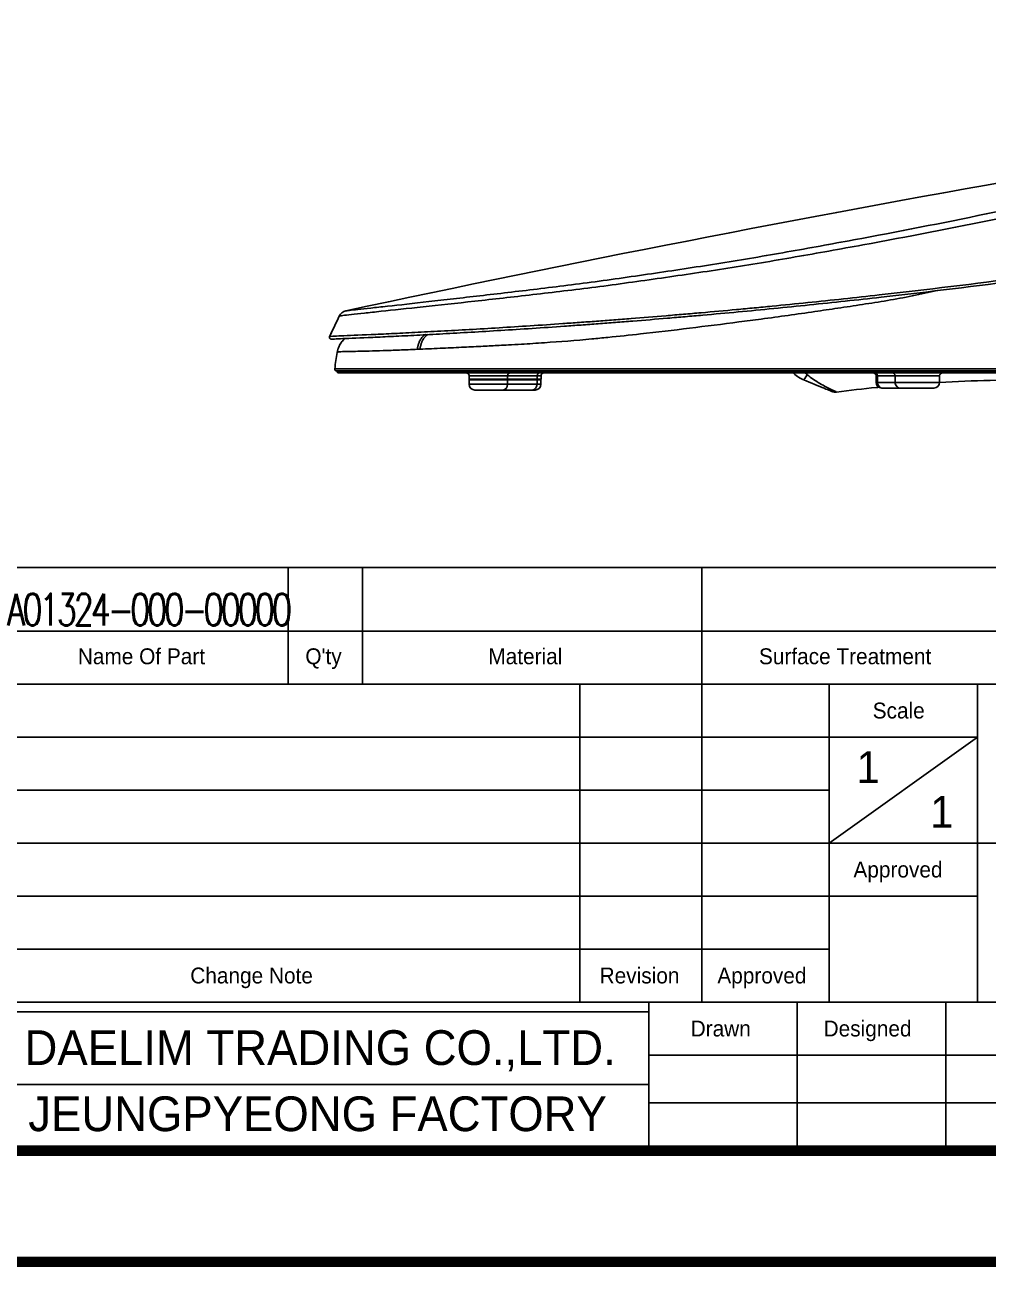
# Model space of a CAD drawing. Header units: millimetres. Extents: x 28 to 2369, y -329 to 1679.
# Drawn here: x 1426 to 1931, y 24 to 675 of the extents above; entities that cross this region are included whole.
import ezdxf
from ezdxf.enums import TextEntityAlignment as Align

# ---------------------------------------------------------------- set-up
doc = ezdxf.new("R2010")
doc.units = ezdxf.units.MM
doc.layers.add('1', color=7, linetype='CONTINUOUS')
doc.layers.add('1LINE', color=7, linetype='CONTINUOUS')
doc.styles.add('DEFAULT', font='simplex.shx')
doc.styles.add('hangul2', font='')
doc.styles.get('hangul2').set_extended_font_data('Gulim')

msp = doc.modelspace()

# ---------------------------------------------------------------- linework, layer by layer
at = {"layer": '1LINE'}
for p, q in [((1589.88, 493.74), (1589.63, 493.74)), ((1590.66, 492.74), (1631.93, 492.74)), ((1946.33, 492.74), (1631.93, 492.74)), ((1658.95, 491.24), (1658.95, 489.44)), ((1679.14, 491.24), (1658.95, 491.24)), ((1658.95, 489.44), (1679.14, 489.44)), ((1659.05, 489.04), (1659.05, 486.74)), ((1679.06, 489.04), (1659.05, 489.04)), ((1678.98, 489.24), (1659.15, 489.24)), ((1694.47, 489.24), (1678.98, 489.24)), ((1679.06, 489.04), (1679.06, 486.74)), ((1694.55, 489.04), (1679.06, 489.04)), ((1679.14, 491.24), (1679.14, 489.44)), ((1694.63, 491.24), (1679.14, 491.24)), ((1679.14, 489.44), (1694.63, 489.44)), ((1696.44, 489.24), (1694.47, 489.24)), ((1694.55, 489.04), (1694.55, 486.74)), ((1696.54, 489.04), (1694.55, 489.04)), ((1694.63, 491.24), (1694.63, 489.44)), ((1694.63, 491.24), (1696.64, 491.24)), ((1696.64, 489.44), (1694.63, 489.44)), ((1696.54, 486.74), (1696.54, 489.04)), ((1696.64, 489.44), (1696.64, 491.24)), ((1872.02, 491.24), (1872.02, 487.74)), ((1872.02, 491.24), (1872.75, 491.24)), ((1881.98, 491.24), (1872.75, 491.24)), ((1872.75, 491.24), (1872.75, 487.74)), ((1905.26, 491.24), (1881.98, 491.24)), ((1881.98, 491.24), (1881.98, 487.74)), ((1905.26, 487.74), (1905.26, 491.24)), ((1659.05, 486.74), (1679.06, 486.74)), ((1662.05, 483.74), (1676.6, 483.74)), ((1692.09, 483.74), (1676.6, 483.74)), ((1679.06, 486.74), (1694.55, 486.74)), ((1692.09, 483.74), (1693.54, 483.74)), ((1696.54, 486.74), (1694.55, 486.74)), ((1849.66, 482.77), (1849.67, 482.84)), ((1850.2, 482.69), (1850.21, 482.79)), ((1872.75, 487.74), (1872.02, 487.74)), ((1872.75, 487.74), (1881.98, 487.74)), ((1875.02, 484.74), (1875.57, 484.74)), ((1884.8, 484.74), (1875.57, 484.74)), ((1905.26, 487.74), (1881.98, 487.74)), ((1902.26, 484.74), (1884.8, 484.74))]:
    msp.add_line(p, q, dxfattribs=at)
at = {"layer": '1LINE', "color": 3}
for p, q in [((1297.89, 390.75), (2274.82, 390.75)), ((1564.32, 390.75), (1564.32, 329.69)), ((1603.18, 390.75), (1603.18, 329.69)), ((1780.8, 390.75), (1780.8, 329.69)), ((1297.89, 357.44), (2274.82, 357.44)), ((1297.89, 329.69), (2274.82, 329.69)), ((1716.97, 329.69), (1716.97, 163.17)), ((1780.8, 329.69), (1780.8, 163.17)), ((1847.41, 329.69), (1847.41, 163.17)), ((1925.12, 329.69), (1925.12, 163.17)), ((1297.89, 301.94), (1925.12, 301.94)), ((1925.12, 301.94), (1847.41, 246.43)), ((1297.89, 274.18), (1847.41, 274.18)), ((1297.89, 246.43), (2274.82, 246.43)), ((1297.89, 218.68), (1925.12, 218.68)), ((1297.89, 190.92), (1847.41, 190.92)), ((1297.89, 163.17), (2274.82, 163.17)), ((1753.05, 163.17), (1753.05, 85.46)), ((1830.76, 163.17), (1830.76, 85.46)), ((1908.47, 163.17), (1908.47, 85.46)), ((1753.05, 135.41), (2063.89, 135.41)), ((1753.05, 110.44), (2063.89, 110.44))]:
    msp.add_line(p, q, dxfattribs=at)
at = {"layer": '1LINE', "color": 4}
for p, q in [((1403.01, 158.08), (1753.05, 158.08)), ((1403.01, 120.07), (1753.05, 120.07))]:
    msp.add_line(p, q, dxfattribs=at)
at = {"layer": '1LINE', "color": 4, "const_width": 5.55}
for points in [[(35.1, 27.18), (2366.4, 27.18), (2366.4, 1675.74), (35.1, 1675.74)], [(126.69, 85.46), (2274.82, 85.46), (2274.82, 1617.45), (126.69, 1617.45)]]:
    msp.add_lwpolyline(points, close=True, dxfattribs=at)
at = {"layer": '1LINE'}
for centre, radius, start, end in [((1657.45, 491.24), 1.5, 1.23746, 89.99964), ((1659.15, 489.44), 0.2, 180, 270), ((1659.25, 489.04), 0.2, 90, 180), ((1696.34, 489.04), 0.2, 0, 90), ((1696.44, 489.44), 0.2, 270, 0), ((1698.14, 491.24), 1.5, 89.99964, 181.23746), ((1870.52, 491.24), 1.5, 0.40745, 89.99964), ((1906.76, 491.24), 1.5, 89.99964, 180.40745), ((1662.05, 486.74), 3, 180, 270), ((1693.54, 486.74), 3, 270, 0), ((1951.85, -310.95), 800, 95.71369, 97.22108), ((1875.02, 487.74), 3, 180, 270), ((1902.26, 487.74), 3, 270, 0)]:
    msp.add_arc(centre, radius, start, end, dxfattribs=at)
for centre, major_axis, ratio, start_param, end_param in [((1678.9, 489.04), (0, 0.2), 0.819152, 4.712389, 6.283185), ((1678.98, 489.44), (0, 0.2), 0.819152, 3.141593, 4.712389), ((1680.37, 491.24), (0, 1.5), 0.819152, 0, 1.570796), ((1694.38, 489.04), (0, -0.2), 0.819152, 1.570796, 3.141593), ((1694.47, 489.44), (0, -0.2), 0.819152, 0, 1.570796), ((1695.86, 491.24), (0, -1.5), 0.819152, 3.141588, 4.712389), ((1805.99, 493.74), (0, -1), 0.056904, 0, 1.572387), ((1835.64, 493.87), (-1.91, -4.62), 0.24926, 0, 1.191666), ((1871.34, 491.24), (0, 1.5), 0.939693, 4.712389, 6.283179), ((1880.57, 491.24), (0, 1.5), 0.939693, 4.712389, 6.283179), ((1676.6, 486.74), (0, -3), 0.819152, 0, 1.570796), ((1692.09, 486.74), (0, -3), 0.819152, 0, 1.570796), ((1850.66, 487.66), (1.91, 4.62), 0.999999, 3.141929, 3.271041), ((1850.66, 487.66), (-1.91, -4.62), 0.999999, 0.000336, 0.12029), ((1851.03, 483), (0.299, 0.024), 0.999693, 3.83874, 4.719599), ((1851.02, 483.08), (0.299, 0.024), 0.998242, 4.336702, 4.749982), ((1875.57, 487.74), (0, 3), 0.939693, 1.570796, 3.141593), ((1884.8, 487.74), (0, 3), 0.939693, 1.570796, 3.141593)]:
    msp.add_ellipse(centre, major_axis=major_axis, ratio=ratio, start_param=start_param, end_param=end_param, dxfattribs=at)
for points, degree, knots in [([(1594.5, 525.21), (1594.57, 525.22), (1595.23, 525.31), (1597.41, 525.56), (1598.93, 525.72), (1602.69, 526.13), (1604.94, 526.38), (1610.13, 526.94), (1613.07, 527.27), (1622.57, 528.3), (1629.86, 529.11), (1642.06, 530.5), (1646.33, 530.99), (1655.24, 532.01), (1659.91, 532.55), (1674.24, 534.21), (1684.23, 535.37), (1699.88, 537.28), (1705.21, 537.94), (1716, 539.3), (1721.5, 540.01), (1738.24, 542.28), (1749.52, 543.91), (1772.2, 547.27), (1783.6, 549.02), (1800.81, 551.81), (1806.55, 552.75), (1818.12, 554.76), (1823.92, 555.78), (1841.31, 558.88), (1852.92, 560.99), (1887.7, 567.48), (1910.86, 572.04), (1945.54, 579.25), (1957.09, 581.71), (1980.18, 586.68), (1991.72, 589.2), (2009.02, 593.03), (2014.78, 594.3), (2026.3, 596.93), (2032.06, 598.25), (2043.58, 600.93), (2049.33, 602.28), (2057.97, 604.3), (2060.84, 604.98), (2066.61, 606.31), (2069.49, 606.97), (2072.38, 607.56)], 3, [0, 0, 0, 0, 0.03125, 0.03125, 0.0625, 0.0625, 0.09375, 0.09375, 0.125, 0.125, 0.1875, 0.1875, 0.21875, 0.21875, 0.25, 0.25, 0.3125, 0.3125, 0.34375, 0.34375, 0.375, 0.375, 0.4375, 0.4375, 0.5, 0.5, 0.53125, 0.53125, 0.5625, 0.5625, 0.625, 0.625, 0.75, 0.75, 0.8125, 0.8125, 0.875, 0.875, 0.90625, 0.90625, 0.9375, 0.9375, 0.96875, 0.96875, 0.984375, 0.984375, 1, 1, 1, 1]), ([(2076.31, 604.6), (2070.43, 603.4), (2064.58, 602.05), (2052.88, 599.29), (2047.03, 597.91), (2035.34, 595.17), (2029.49, 593.81), (2017.78, 591.13), (2011.92, 589.84), (1994.34, 585.95), (1982.62, 583.4), (1959.15, 578.37), (1947.4, 575.89), (1912.15, 568.63), (1888.6, 564.06), (1853.24, 557.57), (1841.44, 555.47), (1823.76, 552.38), (1817.87, 551.36), (1806.1, 549.38), (1800.27, 548.47), (1782.77, 545.72), (1771.18, 544.09), (1753.89, 541.56), (1748.14, 540.77), (1736.69, 539.19), (1730.99, 538.37), (1719.66, 536.92), (1714.08, 536.27), (1703.12, 534.93), (1697.7, 534.31), (1681.81, 532.47), (1671.67, 531.34), (1652.28, 529.2), (1643.17, 528.2), (1626.72, 526.42), (1619.36, 525.65), (1609.77, 524.63), (1606.8, 524.31), (1601.58, 523.75), (1599.31, 523.5), (1595.52, 523.08), (1593.98, 522.91), (1592.33, 522.69), (1591.89, 522.62), (1591.26, 522.52), (1591.07, 522.48), (1591.03, 522.46)], 3, [0, 0, 0, 0, 0.03125, 0.03125, 0.0625, 0.0625, 0.09375, 0.09375, 0.125, 0.125, 0.1875, 0.1875, 0.25, 0.25, 0.375, 0.375, 0.4375, 0.4375, 0.46875, 0.46875, 0.5, 0.5, 0.5625, 0.5625, 0.59375, 0.59375, 0.625, 0.625, 0.65625, 0.65625, 0.6875, 0.6875, 0.75, 0.75, 0.8125, 0.8125, 0.875, 0.875, 0.90625, 0.90625, 0.9375, 0.9375, 0.96875, 0.96875, 0.984375, 0.984375, 1, 1, 1, 1]), ([(2096.07, 571.45), (2091.17, 567.54), (2085.73, 564.4), (2076.99, 561.04), (2073.96, 560.13), (2069.34, 559.13), (2067.78, 558.91), (2064.67, 558.41), (2063.12, 558.16), (2049.12, 555.91), (2036.68, 553.97), (2011.79, 550.21), (1999.33, 548.38), (1974.41, 544.86), (1961.94, 543.15), (1924.52, 538.22), (1899.57, 535.17), (1862.14, 530.95), (1849.66, 529.6), (1830.94, 527.67), (1824.7, 527.04), (1812.23, 525.81), (1806.01, 525.21), (1793.65, 524.06), (1787.49, 523.49), (1778.24, 522.67), (1775.15, 522.4), (1769.01, 521.87), (1765.95, 521.6), (1756.82, 520.83), (1750.7, 520.33), (1741.6, 519.61), (1738.57, 519.37), (1732.59, 518.9), (1729.61, 518.68), (1723.62, 518.23), (1720.61, 518), (1714.71, 517.57), (1711.83, 517.37), (1703.24, 516.76), (1697.52, 516.37), (1680.85, 515.26), (1670.22, 514.6), (1654.98, 513.71), (1650.01, 513.42), (1640.51, 512.9), (1635.96, 512.66), (1627.31, 512.22), (1623.22, 512.02), (1615.52, 511.65), (1611.91, 511.48), (1602.07, 511.03), (1596.74, 510.8), (1591.06, 510.56), (1589.54, 510.5), (1587.48, 510.42), (1586.93, 510.4), (1586.94, 510.4)], 3, [0, 0, 0, 0, 0.03125, 0.03125, 0.046875, 0.046875, 0.054688, 0.054688, 0.0625, 0.0625, 0.125, 0.125, 0.1875, 0.1875, 0.25, 0.25, 0.375, 0.375, 0.4375, 0.4375, 0.46875, 0.46875, 0.5, 0.5, 0.53125, 0.53125, 0.546875, 0.546875, 0.5625, 0.5625, 0.59375, 0.59375, 0.609375, 0.609375, 0.625, 0.625, 0.640625, 0.640625, 0.65625, 0.65625, 0.6875, 0.6875, 0.75, 0.75, 0.78125, 0.78125, 0.8125, 0.8125, 0.84375, 0.84375, 0.875, 0.875, 0.9375, 0.9375, 0.96875, 0.96875, 1, 1, 1, 1]), ([(1587.76, 511.91), (1588.79, 511.96), (1590.22, 512.02), (1595.78, 512.26), (1601.11, 512.48), (1610.94, 512.93), (1614.55, 513.09), (1622.24, 513.46), (1626.34, 513.66), (1634.98, 514.09), (1639.53, 514.33), (1649.03, 514.84), (1654, 515.11), (1669.25, 515.99), (1679.89, 516.64), (1696.58, 517.73), (1702.31, 518.12), (1710.91, 518.72), (1713.79, 518.92), (1719.69, 519.34), (1722.71, 519.56), (1728.71, 520), (1731.7, 520.23), (1737.69, 520.69), (1740.72, 520.93), (1749.84, 521.65), (1755.97, 522.14), (1765.11, 522.91), (1768.17, 523.16), (1774.31, 523.69), (1777.4, 523.95), (1786.64, 524.76), (1792.8, 525.31), (1802.06, 526.17), (1805.15, 526.46), (1811.36, 527.05), (1814.47, 527.35), (1823.8, 528.26), (1830.02, 528.88), (1848.7, 530.79), (1861.17, 532.13), (1898.66, 536.33), (1923.65, 539.38), (1961.13, 544.29), (1973.62, 545.99), (1998.58, 549.5), (2011.05, 551.31), (2035.07, 554.93), (2046.61, 556.72), (2058.15, 558.56)], 3, [0, 0, 0, 0, 0.032712, 0.032712, 0.102166, 0.102166, 0.136893, 0.136893, 0.17162, 0.17162, 0.206347, 0.206347, 0.241074, 0.241074, 0.310528, 0.310528, 0.345255, 0.345255, 0.362619, 0.362619, 0.379983, 0.379983, 0.397346, 0.397346, 0.41471, 0.41471, 0.449437, 0.449437, 0.4668, 0.4668, 0.484164, 0.484164, 0.518891, 0.518891, 0.536254, 0.536254, 0.553618, 0.553618, 0.588345, 0.588345, 0.657799, 0.657799, 0.796708, 0.796708, 0.866162, 0.866162, 0.935616, 0.935616, 1, 1, 1, 1]), ([(1904.51, 535.98), (1904.34, 535.94), (1895.52, 533.91), (1882.33, 531.25), (1864.92, 528.54), (1852.26, 526.64), (1839.34, 524.71), (1825.98, 522.81), (1812.7, 521.02), (1795.46, 518.76), (1774.31, 516.07), (1751.49, 513.4), (1734.5, 511.57), (1717.59, 509.92), (1702.29, 508.74), (1687.98, 507.83), (1680.17, 507.38), (1673.47, 507.01), (1665.7, 506.62), (1655.82, 506.14), (1644.64, 505.62), (1637.25, 505.31), (1633.29, 505.14)], 3, [0, 0, 0, 0, 0.001783, 0.092701, 0.137894, 0.182642, 0.224157, 0.272365, 0.321331, 0.36202, 0.452132, 0.54289, 0.603791, 0.63426, 0.7256, 0.771487, 0.798337, 0.817562, 0.851773, 0.89361, 0.943033, 1, 1, 1, 1]), ([(1591.03, 522.46), (1590.25, 520.81), (1588.57, 517.26), (1586.89, 513.72), (1586, 511.82)], 3, [0, 0, 0, 0, 0.465195, 1, 1, 1, 1]), ([(1591.03, 522.46), (1590.25, 520.81), (1588.7, 517.55), (1587.16, 514.29), (1586.4, 512.68)], 3, [0, 0, 0, 0, 0.505784, 1, 1, 1, 1]), ([(1586.94, 510.4), (1586.83, 510.39), (1586.71, 510.41), (1586.5, 510.47), (1586.4, 510.53), (1586.22, 510.66), (1586.14, 510.74), (1586.01, 510.93), (1585.96, 511.03), (1585.9, 511.25), (1585.89, 511.36), (1585.91, 511.59), (1585.94, 511.71), (1586, 511.82)], 3, [0, 0, 0, 0, 0.164297, 0.164297, 0.328593, 0.328593, 0.49289, 0.49289, 0.657187, 0.657187, 0.821483, 0.821483, 1, 1, 1, 1]), ([(1586.94, 510.4), (1586.83, 510.39), (1586.71, 510.41), (1586.5, 510.47), (1586.4, 510.53), (1586.22, 510.66), (1586.14, 510.74), (1586.01, 510.93), (1585.96, 511.03), (1585.9, 511.25), (1585.89, 511.36), (1585.91, 511.59), (1585.94, 511.71), (1586, 511.82)], 3, [0, 0, 0, 0, 0.164297, 0.164297, 0.328593, 0.328593, 0.49289, 0.49289, 0.657187, 0.657187, 0.821483, 0.821483, 1, 1, 1, 1]), ([(1589.96, 503.43), (1590.3, 505.63), (1592.44, 509.37), (1594.02, 510.72)], 2, [0, 0, 0, 0.51568, 1, 1, 1]), ([(1590.62, 505.9), (1590.71, 506.12), (1590.97, 506.75), (1591.5, 507.76), (1592.22, 508.84), (1592.79, 509.5), (1593.06, 509.8)], 3, [0, 0, 0, 0, 0.158555, 0.438265, 0.739102, 1, 1, 1, 1]), ([(1631.89, 505.05), (1630.28, 504.99), (1627.08, 504.85), (1620.95, 504.58), (1613.82, 504.35), (1606.51, 504.15), (1600.53, 504.01), (1596.57, 503.95), (1594.15, 503.89), (1592.42, 503.83), (1591.07, 503.75), (1590.17, 503.62), (1590.03, 503.49), (1589.96, 503.43)], 3, [0, 0, 0, 0, 0.062779, 0.124978, 0.251187, 0.378232, 0.501477, 0.627514, 0.697003, 0.752138, 0.844064, 0.92668, 1, 1, 1, 1]), ([(1633.29, 505.14), (1633.06, 505.12), (1632.59, 505.1), (1632.12, 505.07), (1631.89, 505.05)], 3, [0, 0, 0, 0, 0.500003, 1, 1, 1, 1]), ([(1589.63, 493.74), (1589.52, 493.74), (1589.41, 493.76), (1589.2, 493.83), (1589.1, 493.89), (1588.92, 494.03), (1588.85, 494.11), (1588.73, 494.3), (1588.68, 494.41), (1588.63, 494.64), (1588.63, 494.77), (1588.65, 494.89)], 3, [0, 0, 0, 0, 0.195616, 0.195616, 0.391231, 0.391231, 0.586847, 0.586847, 0.782462, 0.782462, 1, 1, 1, 1]), ([(1589.63, 493.74), (1589.52, 493.74), (1589.41, 493.76), (1589.2, 493.83), (1589.1, 493.89), (1588.92, 494.03), (1588.85, 494.11), (1588.73, 494.3), (1588.68, 494.41), (1588.63, 494.64), (1588.63, 494.77), (1588.65, 494.89)], 3, [0, 0, 0, 0, 0.195616, 0.195616, 0.391231, 0.391231, 0.586847, 0.586847, 0.782462, 0.782462, 1, 1, 1, 1]), ([(1588.65, 494.89), (1588.66, 494.89), (1589.59, 494.9), (1593.14, 494.9), (1595.75, 494.9), (1602.73, 494.91), (1607.18, 494.91), (1617.58, 494.91), (1623.52, 494.91), (1636.33, 494.91), (1643.24, 494.91), (1657.65, 494.92), (1665.19, 494.92), (1680.95, 494.91), (1689.18, 494.91), (1706.29, 494.91), (1715.04, 494.91), (1741.54, 494.91), (1759.52, 494.91), (1786.96, 494.91), (1796.2, 494.91), (1812.39, 494.91), (1819.31, 494.91), (1826.24, 494.91)], 3, [0, 0, 0, 0, 0.085168, 0.085168, 0.170336, 0.170336, 0.255504, 0.255504, 0.340672, 0.340672, 0.42584, 0.42584, 0.511008, 0.511008, 0.596176, 0.596176, 0.681344, 0.681344, 0.85168, 0.85168, 0.936848, 0.936848, 1, 1, 1, 1]), ([(1826.24, 494.91), (1828.65, 494.91), (1831.06, 494.91), (1842.82, 494.91), (1852.16, 494.91), (1867.44, 494.92), (1873.38, 494.92), (1879.32, 494.92)], 3, [0, 0, 0, 0, 0.136591, 0.136591, 0.664991, 0.664991, 1, 1, 1, 1]), ([(1879.32, 494.92), (1882.74, 494.92), (1886.17, 494.92), (1908.34, 494.92), (1927.12, 494.93), (1945.93, 494.92)], 3, [0, 0, 0, 0, 0.15469, 0.15469, 1, 1, 1, 1]), ([(1945.96, 493.74), (1927.23, 493.74), (1908.53, 493.74), (1880.55, 493.74), (1871.24, 493.74), (1852.63, 493.74), (1843.34, 493.74), (1824.75, 493.74), (1815.46, 493.74), (1796.93, 493.74), (1787.71, 493.74), (1760.33, 493.74), (1742.39, 493.74), (1715.95, 493.74), (1707.22, 493.74), (1690.14, 493.74), (1681.92, 493.74), (1666.18, 493.74), (1658.64, 493.74), (1644.24, 493.74), (1637.35, 493.74), (1624.54, 493.74), (1618.59, 493.74), (1608.19, 493.74), (1603.73, 493.74), (1596.74, 493.74), (1594.13, 493.74), (1590.58, 493.74), (1589.65, 493.74), (1589.63, 493.74)], 3, [0, 0, 0, 0, 0.125, 0.125, 0.1875, 0.1875, 0.25, 0.25, 0.3125, 0.3125, 0.375, 0.375, 0.5, 0.5, 0.5625, 0.5625, 0.625, 0.625, 0.6875, 0.6875, 0.75, 0.75, 0.8125, 0.8125, 0.875, 0.875, 0.9375, 0.9375, 1, 1, 1, 1]), ([(1589.87, 493.66), (1589.86, 493.57), (1589.86, 493.48), (1589.89, 493.3), (1589.93, 493.22), (1590.01, 493.06), (1590.07, 492.99), (1590.21, 492.87), (1590.29, 492.83), (1590.46, 492.76), (1590.56, 492.74), (1590.66, 492.74)], 3, [0, 0, 0, 0, 0.195615, 0.195615, 0.391231, 0.391231, 0.586846, 0.586846, 0.782461, 0.782461, 1, 1, 1, 1]), ([(1590.66, 492.74), (1590.57, 492.74), (1590.48, 492.75), (1590.31, 492.81), (1590.23, 492.86), (1590.09, 492.97), (1590.03, 493.04), (1589.94, 493.19), (1589.9, 493.27), (1589.86, 493.46), (1589.86, 493.56), (1589.87, 493.66)], 3, [0, 0, 0, 0, 0.195615, 0.195615, 0.391231, 0.391231, 0.586846, 0.586846, 0.782462, 0.782462, 1, 1, 1, 1]), ([(1589.87, 493.66), (1589.88, 493.66), (1590.81, 493.66), (1594.36, 493.67), (1596.97, 493.67), (1603.95, 493.67), (1608.4, 493.68), (1618.81, 493.68), (1624.76, 493.68), (1637.55, 493.68), (1644.45, 493.68), (1658.85, 493.68), (1666.39, 493.68), (1682.13, 493.68), (1690.35, 493.68), (1707.43, 493.68), (1716.15, 493.68), (1742.57, 493.68), (1760.48, 493.68), (1787.82, 493.68), (1797.01, 493.68), (1815.55, 493.68), (1824.86, 493.68), (1843.49, 493.68), (1852.8, 493.68), (1871.45, 493.68), (1880.78, 493.68), (1898.78, 493.68), (1907.45, 493.69), (1916.12, 493.69)], 3, [0, 0, 0, 0, 0.066996, 0.066996, 0.133993, 0.133993, 0.200989, 0.200989, 0.267985, 0.267985, 0.334982, 0.334982, 0.401978, 0.401978, 0.468974, 0.468974, 0.53597, 0.53597, 0.669963, 0.669963, 0.736959, 0.736959, 0.803956, 0.803956, 0.870952, 0.870952, 0.937948, 0.937948, 1, 1, 1, 1]), ([(1946.33, 493.74), (1927.59, 493.74), (1908.89, 493.74), (1880.9, 493.74), (1871.58, 493.74), (1852.97, 493.74), (1843.67, 493.74), (1825.08, 493.74), (1815.78, 493.74), (1797.25, 493.74), (1788.02, 493.74), (1760.62, 493.74), (1742.67, 493.74), (1716.2, 493.74), (1707.46, 493.74), (1690.36, 493.74), (1682.17, 493.74), (1666.44, 493.74), (1658.9, 493.74), (1644.5, 493.74), (1637.6, 493.74), (1624.8, 493.74), (1618.85, 493.74), (1608.43, 493.74), (1603.97, 493.74), (1596.99, 493.74), (1594.38, 493.74), (1590.82, 493.74), (1589.89, 493.74), (1589.88, 493.74)], 3, [0, 0, 0, 0, 0.125, 0.125, 0.1875, 0.1875, 0.25, 0.25, 0.3125, 0.3125, 0.375, 0.375, 0.5, 0.5, 0.5625, 0.5625, 0.625, 0.625, 0.6875, 0.6875, 0.75, 0.75, 0.8125, 0.8125, 0.875, 0.875, 0.9375, 0.9375, 1, 1, 1, 1]), ([(1856.96, 492.97), (1854.42, 492.93), (1851.87, 492.89), (1844.56, 492.82), (1839.79, 492.79), (1830.18, 492.75), (1825.35, 492.75), (1816.1, 492.74), (1811.67, 492.74), (1807.24, 492.74)], 3, [0, 0, 0, 0, 0.155589, 0.155589, 0.445317, 0.445317, 0.735044, 0.735044, 1, 1, 1, 1]), ([(1828.29, 493.1), (1829.05, 492.26), (1829.89, 491.51), (1831.71, 490.22), (1832.7, 489.68), (1833.73, 489.25)], 3, [0, 0, 0, 0, 0.5, 0.5, 1, 1, 1, 1]), ([(1833.73, 489.25), (1838.14, 487.43), (1842.07, 485.8), (1846.19, 484.1), (1847.2, 483.68), (1848.49, 483.15), (1848.75, 483.04), (1848.75, 483.04)], 3, [0, 0, 0, 0, 0.5, 0.5, 0.75, 0.75, 1, 1, 1, 1]), ([(1850.87, 482.89), (1850.37, 483.12), (1849.33, 483.6), (1846.18, 485.19), (1844.14, 486.26), (1841.79, 487.66)], 3, [0, 0, 0, 0, 0.5, 0.5, 1, 1, 1, 1]), ([(1849.66, 482.77), (1849.57, 482.78), (1849.49, 482.8), (1849.31, 482.85), (1849.22, 482.88), (1849.07, 482.92), (1849, 482.95), (1848.9, 482.98), (1848.86, 483), (1848.83, 483.01), (1848.83, 483.01), (1848.83, 483.01)], 3, [0, 0, 0, 0, 0.238463, 0.238463, 0.516393, 0.516393, 0.766157, 0.766157, 0.99947, 0.99947, 1, 1, 1, 1]), ([(1849.66, 482.76), (1849.77, 482.74), (1849.88, 482.72), (1850.06, 482.7), (1850.13, 482.69), (1850.2, 482.68)], 3, [0, 0, 0, 0, 0.627798, 0.627798, 1, 1, 1, 1]), ([(1851.05, 482.7), (1851.05, 482.7), (1851.05, 482.7), (1851.01, 482.69), (1850.97, 482.69), (1850.87, 482.68), (1850.8, 482.67), (1850.65, 482.67), (1850.57, 482.67), (1850.39, 482.67), (1850.29, 482.68), (1850.2, 482.69)], 3, [0, 0, 0, 0, 0.144433, 0.144433, 0.353029, 0.353029, 0.564353, 0.564353, 0.781152, 0.781152, 1, 1, 1, 1]), ([(1850.21, 482.79), (1850.27, 482.79), (1850.33, 482.79), (1850.49, 482.79), (1850.58, 482.79), (1850.74, 482.79), (1850.81, 482.8), (1850.93, 482.8), (1850.98, 482.8), (1851.04, 482.79), (1851.06, 482.79), (1851.06, 482.78)], 3, [0, 0, 0, 0, 0.14431, 0.14431, 0.36312, 0.36312, 0.578216, 0.578216, 0.78995, 0.78995, 1, 1, 1, 1]), ([(1850.42, 482.67), (1850.47, 482.67), (1850.54, 482.66), (1850.61, 482.66), (1850.64, 482.66)], 3, [0, 0, 0, 0, 0.611917, 1, 1, 1, 1]), ([(1851.06, 482.78), (1851.06, 482.77), (1851.06, 482.76), (1851.05, 482.73), (1851.05, 482.71), (1851.05, 482.7)], 3, [0, 0, 0, 0, 0.298181, 0.298181, 1, 1, 1, 1]), ([(1873.21, 485.17), (1873.21, 485.17), (1873.21, 485.17), (1873.16, 485.17), (1873.19, 485.18), (1873.34, 485.2), (1873.39, 485.21), (1873.45, 485.22)], 3, [0, 0, 0, 0, 0.04879, 0.04879, 0.73018, 0.73018, 1, 1, 1, 1]), ([(1873.47, 485.2), (1873.39, 485.19), (1873.33, 485.19), (1873.25, 485.18), (1873.23, 485.18), (1873.21, 485.17)], 3, [0, 0, 0, 0, 0.620505, 0.620505, 1, 1, 1, 1])]:
    msp.add_open_spline(points, degree=degree, knots=knots, dxfattribs=at)
for points, degree in [([(1952.32, 595.09), (1832.62, 573.97), (1713.32, 550.67), (1594.47, 525.2)], 3), ([(1952.32, 595.09), (1832.62, 573.97), (1713.32, 550.67), (1594.47, 525.2)], 3), ([(1591.03, 522.46), (1591.69, 523.85), (1592.99, 524.89), (1594.5, 525.21)], 3), ([(1591.03, 522.46), (1591.69, 523.85), (1592.99, 524.89), (1594.5, 525.21)], 3), ([(1586, 511.82), (1585.99, 511.83), (1586.62, 511.86), (1587.76, 511.91)], 3), ([(1586.4, 512.68), (1586, 511.83)], 1), ([(1586.4, 512.68), (1586, 511.83)], 1), ([(1588.65, 494.89), (1589.09, 497.74), (1589.52, 500.58), (1589.96, 503.43)], 3), ([(1588.65, 494.89), (1589.09, 497.74), (1589.52, 500.58), (1589.96, 503.43)], 3), ([(1589.88, 493.74), (1589.88, 493.71), (1589.88, 493.69), (1589.87, 493.66)], 3), ([(1836, 491.72), (1835.69, 491.98), (1835.38, 492.27), (1835.08, 492.61)], 3), ([(1841.79, 487.66), (1840, 488.73), (1838.09, 489.97), (1836, 491.72)], 3), ([(1958.36, 489.02), (1940.65, 489.16), (1922.92, 488.72), (1905.23, 487.69)], 3), ([(1916.12, 493.69), (1926.17, 493.69), (1936.23, 493.69), (1946.3, 493.69)], 3), ([(1849.36, 482.84), (1849.41, 482.82), (1849.47, 482.81)], 2), ([(1849.48, 482.8), (1849.54, 482.79), (1849.6, 482.78), (1849.66, 482.76)], 3), ([(1850.2, 482.69), (1850.02, 482.71), (1849.84, 482.73), (1849.66, 482.77)], 3), ([(1849.67, 482.84), (1849.85, 482.82), (1850.03, 482.8), (1850.21, 482.79)], 3), ([(1850.08, 482.7), (1850.13, 482.69), (1850.17, 482.69), (1850.21, 482.68)], 3), ([(1850.2, 482.68), (1850.26, 482.68), (1850.32, 482.68), (1850.37, 482.67)], 3), ([(1851.29, 482.7), (1851.29, 482.7), (1851.16, 482.76), (1850.87, 482.89)], 3)]:
    msp.add_open_spline(points, degree=degree, dxfattribs=at)
for points, weights in [([(1586.94, 510.4), (1587.27, 510.41), (1587.61, 510.42)], [0.999942181245, 0.999939679559, 0.999937184635]), ([(1631.89, 505.05), (1632.49, 510.64), (1636.23, 512.85)], [1, 0.831468019042, 0.895647163077]), ([(1633.29, 505.14), (1633.89, 510.72), (1637.6, 512.92)], [1, 0.831157238189, 0.896035100579]), ([(1872.2, 485.07), (1872.71, 485.12), (1873.21, 485.17)], [0.996081056916, 0.996047301186, 0.996013948263])]:
    msp.add_rational_spline(points, weights, degree=2, dxfattribs=at)

# ---------------------------------------------------------------- texts
at = {"layer": '1', "color": 3, "linetype": 'Continuous', "insert": (1417.2, 360.46), "char_height": 16.6302, "attachment_point": 7, "line_spacing_factor": 0.903614, "style": 'DEFAULT'}
msp.add_mtext('{\\W0.738;\\T0.75;A01324-000-00000}', dxfattribs=at)
at = {"layer": '1LINE', "color": 4, "style": 'hangul2'}
for s, p in [('DAELIM TRADING CO.,LTD.', (1581.02, 137.81)), ('JEUNGPYEONG FACTORY', (1579.69, 104.72))]:
    msp.add_text(s, height=18.1936, dxfattribs=at).set_placement(p, align=Align.MIDDLE)
at = {"layer": '1LINE', "color": 4, "attachment_point": 1, "style": 'hangul2'}
for s, insert, char_height, width in [('Name Of Part', (1454.21, 348.46), 8.3261, 102.0649), ("Q'ty", (1573.29, 348.46), 8.326, 71.1463), ('Material', (1669.07, 348.46), 8.326, 71.1463), ('Surface Treatment', (1810.71, 348.46), 8.3261, 116.5777), ('Scale', (1870.24, 320.05), 8.326, 36.2031), ('Approved', (1860.17, 236.79), 8.326, 9.4832), ('Change Note', (1513.06, 181.29), 8.3261, 81.3127), ('Revision', (1727.32, 181.29), 8.326, 46.1351), ('Approved', (1788.94, 181.29), 8.326, 9.4832), ('Drawn', (1774.97, 153.53), 8.326, 9.4832), ('Designed', (1844.55, 153.53), 8.326, 9.4832)]:
    msp.add_mtext(s, dxfattribs=dict(at, insert=insert, char_height=char_height, width=width))
at = {"layer": '1LINE', "color": 2, "char_height": 16.65, "width": 9.4832, "attachment_point": 1, "style": 'hangul2'}
for insert in [(1861.77, 294.61), (1900.34, 271.12)]:
    msp.add_mtext('1', dxfattribs=dict(at, insert=insert))

doc.saveas('drawing.dxf')
